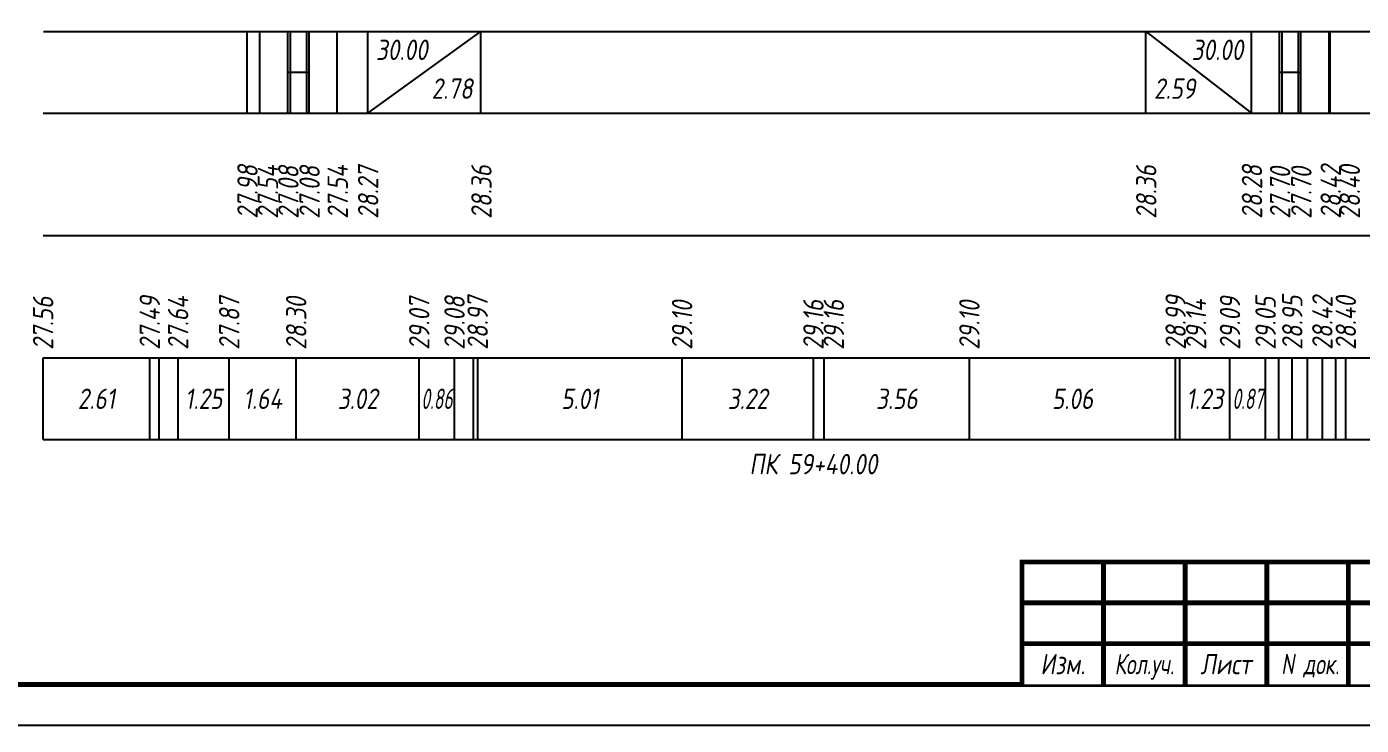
# Model space of a CAD drawing. Extents: x -717 to 1451, y -133302 to 233.
# Drawn here: x 77.9 to 241.5, y -93392.4 to -93306.8 of the extents above; entities that cross this region are included whole.
import ezdxf
from ezdxf.enums import TextEntityAlignment as Align

# ---------------------------------------------------------------- set-up
doc = ezdxf.new("R2010")
doc.units = 0
for name, color, linetype in [('Зарамочное оформление', 7, 'Continuous'), ('Код_510', 7, 'Continuous'), ('Код_516', 1, 'Continuous'), ('Подписи поперечников', 7, 'Continuous'), ('Таблица', 7, 'Continuous')]:
    doc.layers.add(name, color=color, linetype=linetype)
doc.styles.add('М', font='romand.shx', dxfattribs={"width": 0.8, "oblique": 10, "height": 2.5})

# ---------------------------------------------------------------- blocks, each defined once
blk = doc.blocks.new('Штамп')
at = {"linetype": 'Continuous'}
blk.add_wipeout([(199.95, -411.25), (384.95, -411.25), (384.95, -426.25), (199.95, -426.25)], dxfattribs=at).dxf.layer = 'Зарамочное оформление'
at = {"layer": 'Зарамочное оформление', "linetype": 'Continuous', "lineweight": -3, "const_width": 0.6, "flags": 128}
for points in [[(199.95, -426.25), (199.95, -411.25), (384.95, -411.25)], [(209.95, -411.25), (209.95, -426.25)], [(219.95, -411.25), (219.95, -426.25)], [(229.95, -411.25), (229.95, -426.25)], [(239.95, -411.25), (239.95, -426.25)], [(199.95, -416.25), (264.95, -416.25)], [(199.95, -421.25), (264.95, -421.25)]]:
    blk.add_lwpolyline(points, dxfattribs=at)
at = {"layer": 'Зарамочное оформление', "linetype": 'Continuous', "style": 'М', "oblique": 10}
for s, width, p in [('Изм.', 0.8, (204.95, -423.75)), ('Кол.уч.', 0.7, (214.95, -423.75)), ('Лист', 0.8, (224.95, -423.75)), ('N док.', 0.7, (235.28, -423.75))]:
    blk.add_text(s, height=2.5, dxfattribs=dict(at, width=width)).set_placement(p, align=Align.MIDDLE_CENTER)
blk = doc.blocks.new('шифр')
blk.add_blockref('Штамп', (0, -93021))

msp = doc.modelspace()

# ---------------------------------------------------------------- linework, layer by layer
at = {"flags": 128}
msp.add_lwpolyline([(-30.054, -93392.421), (389.946, -93392.421), (389.946, -93095.421), (-30.054, -93095.421)], close=True, dxfattribs=at)
at = {"const_width": 0.6, "flags": 128}
msp.add_lwpolyline([(-10.054, -93387.421), (384.946, -93387.421), (384.946, -93100.421), (-10.054, -93100.421)], close=True, dxfattribs=at)
at = {"layer": 'Код_510'}
for p, q in [((79.946, -93357.421), (79.946, -93347.421)), ((93.017, -93357.421), (93.017, -93347.421)), ((94.185, -93357.421), (94.185, -93347.421)), ((96.496, -93357.421), (96.496, -93347.421)), ((102.765, -93357.421), (102.765, -93347.421)), ((110.978, -93357.421), (110.978, -93347.421)), ((126.059, -93357.421), (126.059, -93347.421)), ((130.382, -93357.421), (130.382, -93347.421)), ((132.72, -93357.421), (132.72, -93347.421)), ((133.22, -93357.421), (133.22, -93347.421)), ((158.279, -93357.421), (158.279, -93347.421)), ((174.375, -93357.421), (174.375, -93347.421)), ((175.691, -93357.421), (175.691, -93347.421)), ((193.497, -93357.421), (193.497, -93347.421)), ((218.784, -93357.421), (218.784, -93347.421)), ((219.284, -93357.421), (219.284, -93347.421)), ((225.447, -93357.421), (225.447, -93347.421)), ((229.812, -93357.421), (229.812, -93347.421)), ((231.425, -93357.421), (231.425, -93347.421)), ((233.085, -93357.421), (233.085, -93347.421)), ((234.952, -93357.421), (234.952, -93347.421)), ((236.772, -93357.421), (236.772, -93347.421)), ((238.411, -93357.421), (238.411, -93347.421)), ((239.645, -93357.421), (239.645, -93347.421))]:
    msp.add_line(p, q, dxfattribs=at)
at = {"layer": 'Код_516'}
for p, q in [((104.946, -93317.421), (104.946, -93307.421)), ((106.509, -93317.421), (106.509, -93307.421)), ((106.509, -93317.421), (106.509, -93307.421)), ((109.957, -93317.421), (109.957, -93307.421)), ((110.259, -93317.421), (110.259, -93307.421)), ((112.259, -93317.421), (112.259, -93307.421)), ((112.562, -93317.421), (112.562, -93307.421)), ((116.009, -93317.421), (116.009, -93307.421)), ((116.009, -93317.421), (116.009, -93307.421)), ((119.734, -93317.421), (119.734, -93307.421)), ((119.734, -93317.421), (133.625, -93307.421)), ((133.625, -93317.421), (133.625, -93307.421)), ((215.125, -93317.421), (215.125, -93307.421)), ((215.125, -93307.421), (228.088, -93317.421)), ((228.088, -93317.421), (228.088, -93307.421)), ((228.088, -93317.421), (228.088, -93307.421)), ((231.535, -93317.421), (231.535, -93307.421)), ((231.838, -93317.421), (231.838, -93307.421)), ((233.838, -93317.421), (233.838, -93307.421)), ((234.14, -93317.421), (234.14, -93307.421)), ((237.588, -93317.421), (237.588, -93307.421)), ((237.588, -93317.421), (237.588, -93307.421)), ((237.74, -93317.421), (237.74, -93307.421)), ((109.957, -93312.421), (110.259, -93312.421)), ((110.259, -93312.421), (112.259, -93312.421)), ((112.259, -93312.421), (112.562, -93312.421)), ((231.535, -93312.421), (231.838, -93312.421)), ((231.838, -93312.421), (233.838, -93312.421)), ((233.838, -93312.421), (234.14, -93312.421))]:
    msp.add_line(p, q, dxfattribs=at)
at = {"layer": 'Таблица'}
for p, q in [((80, -93307.421), (262.795, -93307.421)), ((79.946, -93317.421), (262.74, -93317.421)), ((79.946, -93332.421), (262.74, -93332.421)), ((79.946, -93347.421), (262.74, -93347.421)), ((79.946, -93357.421), (262.74, -93357.421))]:
    msp.add_line(p, q, dxfattribs=at)

# ---------------------------------------------------------------- texts
at = {"layer": 'Код_510', "style": 'М', "oblique": 10, "width": 0.8}
for s, p in [('28.97', (133.22, -93346.421)), ('28.99', (218.784, -93346.421)), ('28.95', (233.085, -93346.421)), ('27.56', (79.946, -93346.421)), ('27.49', (93.017, -93346.421)), ('27.64', (96.496, -93346.421)), ('27.87', (102.765, -93346.421)), ('28.30', (110.978, -93346.421)), ('29.07', (126.059, -93346.421)), ('29.08', (130.382, -93346.421)), ('29.10', (158.279, -93346.421)), ('29.16', (174.375, -93346.421)), ('29.16', (176.875, -93346.421)), ('29.10', (193.497, -93346.421)), ('29.14', (221.284, -93346.421)), ('29.09', (225.447, -93346.421)), ('29.05', (229.812, -93346.421)), ('28.42', (236.772, -93346.421)), ('28.40', (239.645, -93346.421))]:
    msp.add_text(s, height=2.5, rotation=90, dxfattribs=at).set_placement(p, align=Align.MIDDLE_LEFT)
at = {"layer": 'Код_510', "style": 'М', "oblique": 10}
for s, width, p in [('2.61', 0.8, (86.481, -93352.421)), ('1.25', 0.8, (99.63, -93352.421)), ('1.64', 0.8, (106.871, -93352.421)), ('3.02', 0.8, (118.519, -93352.421)), ('0.86', 0.6, (128.22, -93352.421)), ('5.01', 0.8, (145.749, -93352.421)), ('3.22', 0.8, (166.327, -93352.421)), ('3.56', 0.8, (184.594, -93352.421)), ('5.06', 0.8, (206.14, -93352.421)), ('1.23', 0.8, (222.365, -93352.421)), ('0.87', 0.6, (227.629, -93352.421))]:
    msp.add_text(s, height=2.5, dxfattribs=dict(at, width=width)).set_placement(p, align=Align.MIDDLE_CENTER)
at = {"layer": 'Код_516', "style": 'М', "oblique": 10, "width": 0.8}
msp.add_text('30.00', height=2.5, dxfattribs=at).set_placement((120.734, -93308.421), align=Align.TOP_LEFT)
msp.add_text('30.00', height=2.5, dxfattribs=at).set_placement((227.088, -93308.421), align=Align.TOP_RIGHT)
msp.add_text('2.78', height=2.5, dxfattribs=at).set_placement((132.625, -93316.421), align=Align.BOTTOM_RIGHT)
msp.add_text('2.59', height=2.5, dxfattribs=at).set_placement((216.125, -93316.421), align=Align.BOTTOM_LEFT)
for s, p in [('27.98', (105, -93330.371)), ('27.54', (107.5, -93330.371)), ('27.08', (110.011, -93330.371)), ('27.08', (112.616, -93330.371)), ('27.54', (116.064, -93330.371)), ('28.27', (119.788, -93330.371)), ('28.36', (133.68, -93330.371)), ('28.36', (215.18, -93330.371)), ('28.28', (228.142, -93330.371)), ('27.70', (231.589, -93330.371)), ('27.70', (234.195, -93330.371)), ('28.42', (237.795, -93330.371)), ('28.40', (240.142, -93330.371))]:
    msp.add_text(s, height=2.5, rotation=90, dxfattribs=at).set_placement(p, align=Align.MIDDLE_LEFT)
at = {"layer": 'Подписи поперечников', "style": 'М', "oblique": 10, "width": 0.8}
msp.add_text('ПК 59+40.00', height=2.5, dxfattribs=at).set_placement((174.375, -93362.421), align=Align.BOTTOM_CENTER)

# ---------------------------------------------------------------- next in the draw order: block references
msp.add_blockref('шифр', (0, 59.829))

doc.saveas('drawing.dxf')
